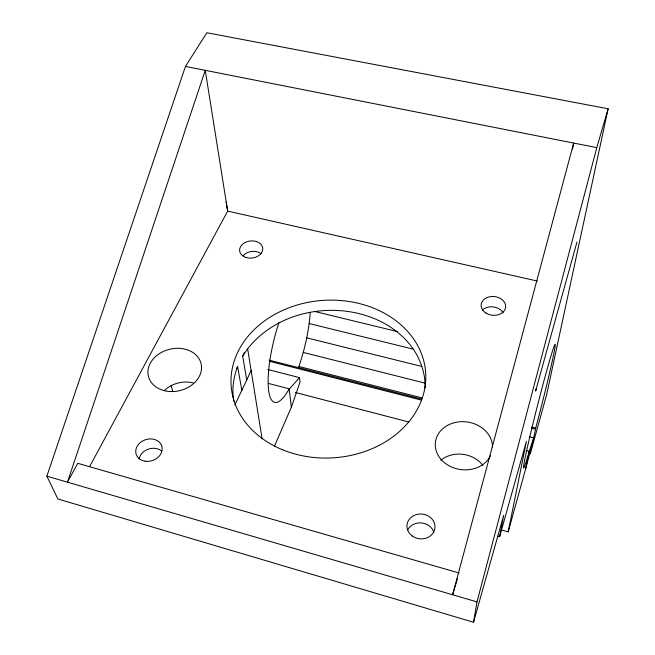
<?xml version="1.0" encoding="UTF-8"?>
<svg xmlns="http://www.w3.org/2000/svg" width="655" height="655" viewBox="0 0 655 655"><rect width="100%" height="100%" fill="white"/><g stroke="black" fill="none" stroke-linecap="round" stroke-linejoin="round"><path stroke-width="0.98" d="M425.029 387.965C425.603 376.404 422.123 364.966 416.809 354.797A96.277 78.412 -3.8 0 0 284.393 320.311C267.502 328.032 252.412 340.15 242.694 356.123L246.739 379.998L234.875 404.937M269.082 360.135L298.508 367.635L298.95 366.505C304.755 349 309.013 330.89 310.216 312.451M473.516 622.25L476.996 601.896L596.795 147.629L608.135 108.779L206.865 32.75L185.455 66.425L46.865 476.152L57.845 498.963L473.516 622.25L503.67 515.329L499.634 536.682L497.677 536.134M572.552 149.078L573.69 143.068L452.621 594.773L457.419 578.676M501.353 529.936L508.206 531.835L526.391 441.445L499.634 536.682M508.206 531.835L525.58 469.046L529.281 451.246L533.645 437.859L529.707 436.844M526.333 450.484L529.281 451.246L528.986 452.302A63.813 1.981 -75.7 0 1 531.745 428.648A63.813 1.981 -75.7 0 1 555.129 344.366A63.813 1.981 -75.7 0 1 536.019 426.945L530.329 453.661L546.663 394.564L608.135 108.779M536.117 389.062L535.577 391.101L576.965 242.023M525.58 469.046L532.728 442.231M241.842 390.306L237.626 366.579C233.417 377.55 231.649 389.668 233.876 401.278M274.453 446.161L291.336 407.263L299.974 382.176L299.515 377.64L267.846 369.502M246.739 379.998L251.127 370.435L247.565 348.419M242.694 356.123L244.348 352.595M236.742 368.413L237.626 366.579M89.637 466.557L227.67 211.098L205.252 70.331L67.449 482.17L77.789 463.322L459.114 572.994M299.515 377.64L288.699 389.766A60.678 15.777 -76 0 1 268.722 391.051A60.678 15.777 -76 0 1 279.055 322.366M185.455 66.425L596.795 147.629M537.272 281.044L227.67 211.098L226.114 202.018M314.367 311.395L397.675 331.635M309.201 323.562L413.174 349.115M306.777 337.849L421.828 366.473M303.298 352.447L425.087 383.134M298.95 366.505L422.131 397.929M298.508 367.635L421.746 399.108M531.762 427.158L535.684 428.157M269.811 361.38L421.468 400.099M531.5 428.19L535.462 429.205M268.607 383.47L289.174 388.808L291.336 407.263M295.323 392.468L408.876 422.033M46.865 476.152L476.996 601.896M171.176 385.615L172.756 391.534M262.098 438.744L251.127 370.435M407.762 529.87A13.87 12.322 6.7 0 1 421.583 522.927A13.87 12.322 6.7 0 1 433.831 532.482M139.073 458.844A13.272 10.898 -18.3 0 1 148.145 449.199A13.272 10.898 -18.3 0 1 161.417 450.837M243.038 255.802A11.503 8.54 -7.1 0 1 261.099 253.681M482.399 310.069A12.167 9.342 6 0 1 503.196 312.959M164.569 390.38A25.963 20.854 -14 0 1 193.356 382.954M440.733 460.309A27.436 23.408 8.4 0 1 482.932 465.435M490.456 455.757A28.689 24.014 7.6 0 1 443.779 462.119A28.689 24.014 7.6 0 1 452.908 423.105A28.689 24.014 7.6 0 1 492.494 447.021M246.305 257.587A11.634 8.572 -7 0 0 262.745 248.106A11.634 8.572 -7 0 0 244.528 242.849A11.634 8.572 -7 0 0 246.305 257.587M412.29 536.011A14.058 12.429 6.4 0 0 434.863 528.552A14.058 12.429 6.4 0 0 415.753 514.756A14.058 12.429 6.4 0 0 412.29 536.011M282.444 449.731A97.48 78.887 -3.7 0 0 425.75 374.341A97.48 78.887 -3.7 0 0 276.983 313.188A97.48 78.887 -3.7 0 0 282.444 449.731M145.205 461.218A13.452 10.979 -18 0 0 161.826 446.235A13.452 10.979 -18 0 0 139.851 442.976A13.452 10.979 -18 0 0 145.205 461.218M486.043 313.131A12.314 9.391 5.9 0 0 505.594 307.523A12.314 9.391 5.9 0 0 488.54 297.051A12.314 9.391 5.9 0 0 486.043 313.131M164.356 390.683A27.092 21.287 -13.4 0 0 201.339 364.884A27.092 21.287 -13.4 0 0 158.518 354.232A27.092 21.287 -13.4 0 0 164.356 390.683"/></g></svg>
